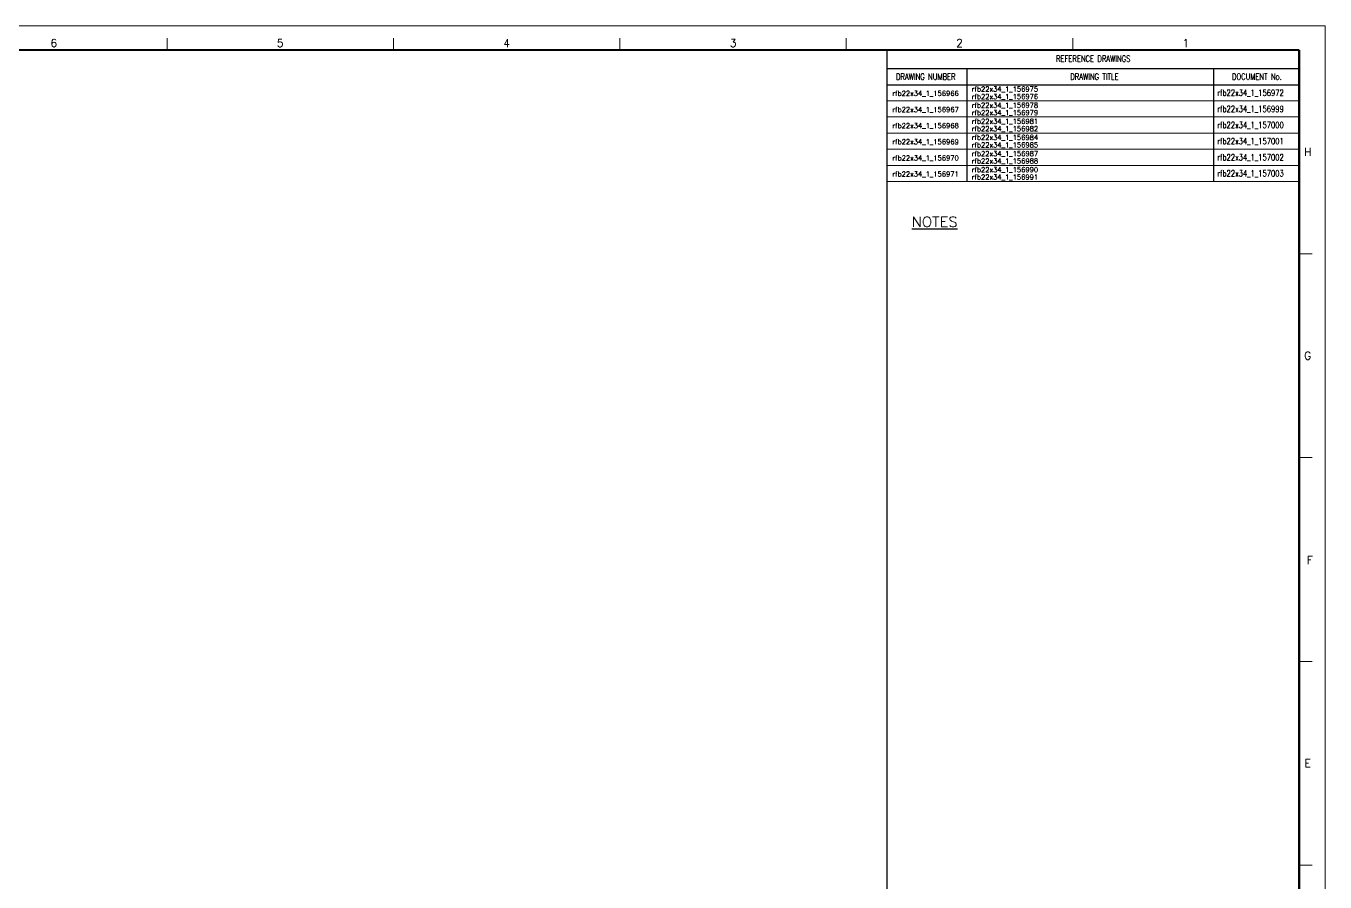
# Model space of a CAD drawing. Extents: x 0 to 870, y 0 to 565.
# Drawn here: x 434.4 to 870.4, y 277.3 to 564.6 of the extents above; entities that cross this region are included whole.
import ezdxf
from ezdxf.enums import TextEntityAlignment as Align

# ---------------------------------------------------------------- set-up
doc = ezdxf.new("R2010")
doc.units = 0
doc.header["$LTSCALE"] = 750
doc.linetypes.add('DGN Style 3', pattern=[18.213234, 13.009453, -5.203781])
for name, color, linetype in [('BDR-18', 1, 'Continuous'), ('BDR-25', 4, 'Continuous'), ('BDR-35', 2, 'Continuous'), ('BDR-50', 5, 'Continuous'), ('BDR-70', 7, 'Continuous')]:
    doc.layers.add(name, color=color, linetype=linetype)
doc.styles.add('Style-ENGINEERING', font='romans.shx')
doc.styles.add('Style-STANDARD', font='romans.shx')

msp = doc.modelspace()

# ---------------------------------------------------------------- linework, layer by layer
at = {"layer": 'BDR-18', "linetype": 'DGN Style 3', "lineweight": 0}
for p, q in [((870.35, 564.62), (0, 564.63)), ((870.35, -0.01), (870.35, 564.62))]:
    msp.add_line(p, q, dxfattribs=at)
at = {"layer": 'BDR-18', "linetype": 'Continuous', "lineweight": 0}
for p, q in [((870.35, 564.62), (870.35, 561.26)), ((481.72, 560.59), (481.72, 556.56)), ((557.7, 560.59), (557.7, 556.56)), ((633.69, 560.59), (633.69, 556.56)), ((709.67, 560.59), (709.67, 556.56)), ((785.66, 560.59), (785.66, 556.56)), ((861.64, 488.16), (866, 488.16)), ((861.64, 419.77), (866, 419.77)), ((861.64, 351.37), (866, 351.37)), ((861.64, 282.97), (866, 282.97))]:
    msp.add_line(p, q, dxfattribs=at)
at = {"layer": 'BDR-25', "linetype": 'Continuous', "lineweight": 30}
for p, q in [((723.45, 550.31), (861.64, 550.31)), ((750.09, 550.31), (750.09, 512.44)), ((832.92, 550.31), (832.92, 512.44)), ((723.45, 544.9), (861.64, 544.9))]:
    msp.add_line(p, q, dxfattribs=at)
at = {"layer": 'BDR-25', "linetype": 'Continuous', "lineweight": 0}
for p, q in [((723.45, 539.49), (861.64, 539.49)), ((723.45, 534.08), (861.64, 534.08)), ((723.45, 528.67), (861.64, 528.67)), ((723.45, 523.26), (861.64, 523.26)), ((723.45, 517.85), (861.64, 517.85))]:
    msp.add_line(p, q, dxfattribs=at)
at = {"layer": 'BDR-50'}
msp.add_line((723.45, 189.69), (723.45, 556.56), dxfattribs=at)
at = {"layer": 'BDR-50', "linetype": 'Continuous', "lineweight": 0}
msp.add_line((861.64, 512.44), (723.45, 512.44), dxfattribs=at)
at = {"layer": 'BDR-70', "linetype": 'Continuous', "lineweight": 53}
for p, q in [((18.44, 556.57), (861.64, 556.56)), ((861.64, 556.56), (861.64, 9.39))]:
    msp.add_line(p, q, dxfattribs=at)

# ---------------------------------------------------------------- texts
at = {"layer": 'BDR-18', "linetype": 'Continuous', "lineweight": 40, "style": 'Style-ENGINEERING', "width": 0.945944}
for s, p in [('6', (443.72, 558.91)), ('5', (519.71, 558.91)), ('4', (595.7, 558.91)), ('3', (671.68, 558.91)), ('2', (747.67, 558.91)), ('1', (823.65, 558.91)), ('H', (864.55, 522.36)), ('G', (864.55, 453.97)), ('F', (865.27, 385.36)), ('E', (864.55, 317.17))]:
    msp.add_text(s, height=2.69, dxfattribs=at).set_placement(p, align=Align.MIDDLE_CENTER)
at = {"layer": 'BDR-25', "linetype": 'Continuous', "lineweight": 0, "style": 'Style-ENGINEERING'}
for tag, p in [('rfb22x34_1_156966', (725.12, 541.16)), ('rfb22x34_1_156967', (725.12, 535.75)), ('rfb22x34_1_156968', (725.12, 530.34)), ('rfb22x34_1_156969', (725.12, 524.93)), ('rfb22x34_1_156970', (725.12, 519.51)), ('rfb22x34_1_156971', (725.12, 514.1))]:
    msp.add_attdef(tag, p, '______________', height=1.6649, rotation=360, dxfattribs=at)
for tag, p in [('rfb22x34_1_156975', (751.75, 543.44)), ('rfb22x34_1_156976', (751.75, 540.94)), ('rfb22x34_1_156978', (751.75, 538.04)), ('rfb22x34_1_156979', (751.75, 535.54)), ('rfb22x34_1_156981', (751.75, 532.63)), ('rfb22x34_1_156982', (751.75, 530.13)), ('rfb22x34_1_156984', (751.75, 527.21)), ('rfb22x34_1_156985', (751.75, 524.72)), ('rfb22x34_1_156987', (751.75, 521.8)), ('rfb22x34_1_156988', (751.75, 519.31)), ('rfb22x34_1_156990', (751.75, 516.39)), ('rfb22x34_1_156991', (751.75, 513.9))]:
    msp.add_attdef(tag, text='________________________________________________', height=1.6649, rotation=360, dxfattribs=at).set_placement(p, align=Align.MIDDLE_LEFT)
at = {"layer": 'BDR-25', "linetype": 'Continuous', "lineweight": 0, "style": 'Style-ENGINEERING', "width": 0.799997}
for tag, p in [('rfb22x34_1_156972', (834.17, 541.16)), ('rfb22x34_1_156999', (834.17, 535.75)), ('rfb22x34_1_157000', (834.17, 530.34)), ('rfb22x34_1_157001', (834.17, 524.93)), ('rfb22x34_1_157002', (834.17, 519.51)), ('rfb22x34_1_157003', (834.17, 514.1))]:
    msp.add_attdef(tag, p, '________________', height=2.0812, rotation=360, dxfattribs=at)
at = {"layer": 'BDR-35', "linetype": 'Continuous', "lineweight": 0, "style": 'Style-ENGINEERING'}
for s, height, width, p in [('DRAWING NUMBER', 2.0811, 0.799994, (736.36, 547.62)), ('DRAWING TITLE', 2.0811, 0.799994, (792.97, 547.63)), ('DOCUMENT No.', 2.0812, 0.799998, (847.49, 547.63))]:
    msp.add_text(s, height=height, dxfattribs=dict(at, width=width)).set_placement(p, align=Align.MIDDLE_CENTER)
at = {"layer": 'BDR-35', "style": 'Style-STANDARD', "width": 1.08108}
msp.add_text('%%uNOTES%%u', height=3.3567, dxfattribs=at).set_placement((731.65, 498.9), align=Align.MIDDLE_LEFT)
at = {"layer": 'BDR-50', "linetype": 'Continuous', "lineweight": 0, "style": 'Style-ENGINEERING', "width": 0.799994}
msp.add_text('REFERENCE DRAWINGS', height=2.0811, dxfattribs=at).set_placement((792.55, 553.65), align=Align.MIDDLE_CENTER)

doc.saveas('drawing.dxf')
